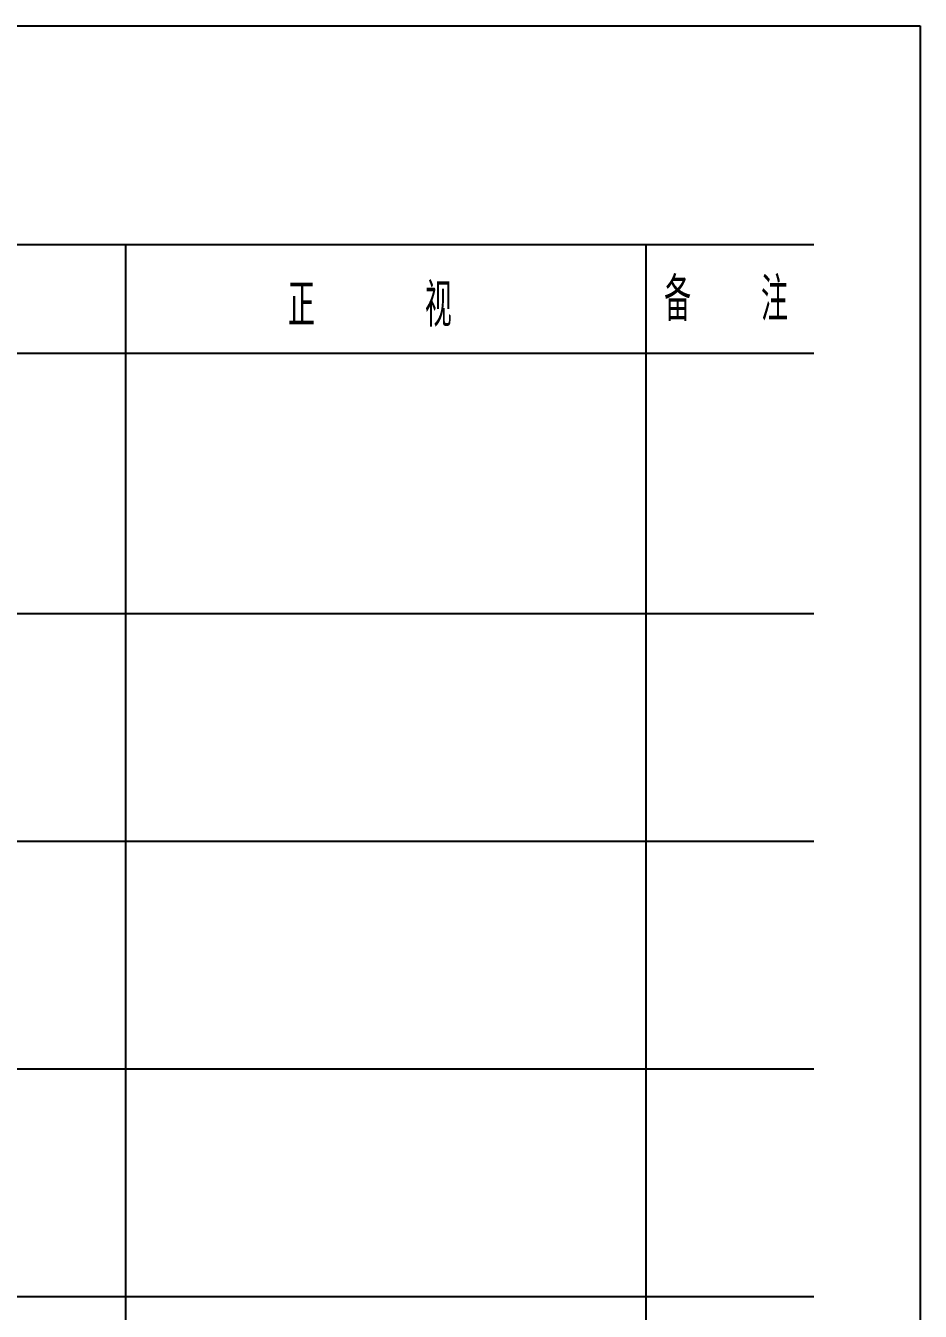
# Model space of a CAD drawing. Header units: inches. Extents: x -18 to 2014, y 4 to 801.
# Drawn here: x 1742.5 to 1825, y 134.3 to 252.9 of the extents above; entities that cross this region are included whole.
import ezdxf

# ---------------------------------------------------------------- set-up
doc = ezdxf.new("R2010")
doc.units = ezdxf.units.IN
doc.header["$MEASUREMENT"] = 0
doc.styles.get("Standard").update_dxf_attribs({"font": 'pdatxt.shx', "bigfont": 'hztxt.shx'})

msp = doc.modelspace()

# ---------------------------------------------------------------- linework, layer by layer
at = {"color": 3}
for p, q in [((1659.956039313199, 252.8892004898151), (1824.956039313199, 252.8892004898151)), ((1824.956039313199, 252.8892004898151), (1824.956039313199, 5.889200489815121)), ((1668.142719945016, 232.6994746101742), (1815.142719945016, 232.6994746101742)), ((1751.644965778534, 232.699474610174), (1751.644965778534, 42.69947461017395)), ((1799.644965778534, 232.699474610174), (1799.644965778534, 42.69947461017395)), ((1668.142719945016, 222.6994746101742), (1815.142719945016, 222.6994746101742)), ((1668.142719945016, 198.6994746101742), (1815.142719945016, 198.6994746101742)), ((1668.142719945016, 177.6994746101742), (1815.142719945016, 177.6994746101742)), ((1668.142719945016, 156.6994746101742), (1815.142719945016, 156.6994746101742)), ((1668.142719945016, 135.6994746101742), (1815.142719945016, 135.6994746101742))]:
    msp.add_line(p, q, dxfattribs=at)

# ---------------------------------------------------------------- texts
at = {"color": 3, "width": 0.62}
for s, p in [('备       注', (1801.335188878135, 225.6604753705572)), ('正           视', (1766.650572053072, 225.1360006923554))]:
    msp.add_text(s, height=4, dxfattribs=at).set_placement(p)

doc.saveas('drawing.dxf')
